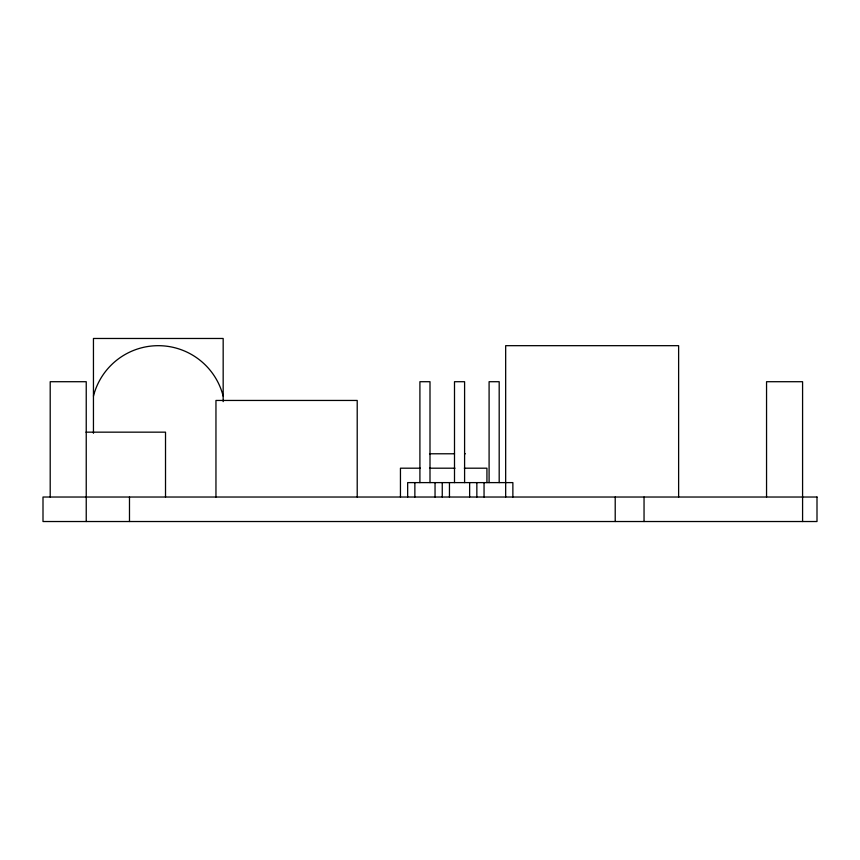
<?xml version="1.0" encoding="UTF-8"?>
<svg xmlns="http://www.w3.org/2000/svg" width="860" height="860" viewBox="0 0 860 860"><rect width="100%" height="100%" fill="white"/><g stroke="black" fill="none" stroke-linecap="round" stroke-linejoin="round"><path stroke-width="1.29" d="M85.968 432.161L165.518 432.161L165.518 497.026M429.527 453.779L454.499 453.779M464.572 453.779L465.314 453.779M420.411 468.195L400.448 468.195L400.448 497.026M429.527 468.195L455.004 468.195M464.314 468.195L486.932 468.195L486.932 482.611M802.584 521.525L802.584 381.711L766.55 381.711L766.55 497.026M678.626 497.026L678.626 345.677L505.669 345.677L505.669 482.288M644.043 497.026L644.043 521.525M615.212 497.026L615.212 521.525M512.872 497.026L512.872 482.611L407.661 482.611L407.661 497.026M505.669 482.611L505.669 497.026M499.187 482.611L499.187 381.711L489.093 381.711L489.093 482.611M484.051 482.611L484.051 497.026M476.848 482.611L476.848 497.026M469.635 482.611L469.635 497.026M464.594 482.611L464.594 381.711L454.499 381.711L454.499 482.611M449.457 482.611L449.457 497.026M442.255 482.611L442.255 497.026M435.042 482.611L435.042 497.026M430 482.611L430 381.711L419.906 381.711L419.906 482.611M414.864 482.611L414.864 497.026M357.212 497.026L357.212 400.448L215.957 400.448L215.957 497.026M223.17 401.62L223.17 338.474L93.45 338.474L93.45 433.3M129.484 497.026L129.484 521.525M86.236 521.525L86.236 381.711L50.203 381.711L50.203 497.026M93.45 396.127A66.919 66.919 0 0 1 223.17 396.127M817 497.026L43 497.026L43 521.525L817 521.525L817 497.026"/></g></svg>
